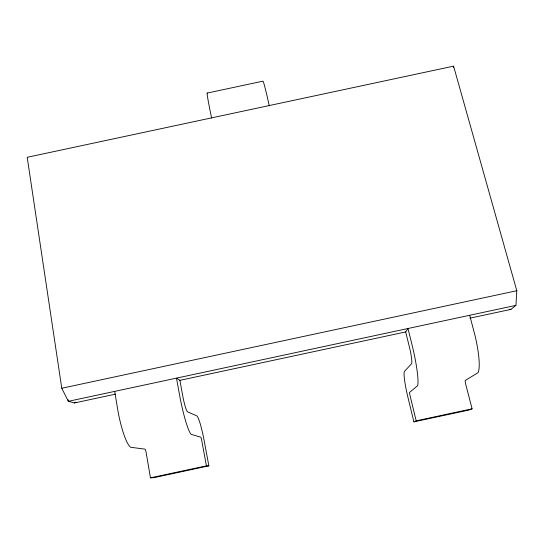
<?xml version="1.0" encoding="UTF-8"?>
<svg xmlns="http://www.w3.org/2000/svg" width="544" height="544" viewBox="0 0 544 544"><rect width="100%" height="100%" fill="white"/><g stroke="black" fill="none" stroke-linecap="round" stroke-linejoin="round"><path stroke-width="0.82" d="M469.941 318.165L510.959 309.373L515.95 305.361L516.8 290.72L453.587 66.15L27.2 157.304L61.771 388.253L68.34 401.316L74.446 402.954L115.539 394.142M453.376 67.755L453.587 66.15M405.674 331.942L407.993 328.501L413.039 348.983A38.495 4.842 76.9 0 1 417.588 385.696L409.618 392.387A3.584 0.415 76.6 0 0 410.04 395.61L416.194 420.818L413.902 421.858L408.007 397.657A25.446 2.951 76.6 0 1 404.518 371.287L411.522 363.82A15.368 1.931 76.9 0 0 409.394 346.956L405.674 331.942L179.894 380.344L176.474 378.134L180.282 398.895A38.515 4.678 78.9 0 0 191.06 434.289L200.763 437.192A3.59 0.401 79.2 0 1 201.688 440.314L206.428 465.834L208.862 465.868L204.306 441.361A25.452 2.849 79.2 0 0 196.758 415.847L187.585 411.849A15.375 1.87 78.9 0 1 182.675 395.57L179.894 380.344M74.446 402.954L75.949 402.166M469.69 315.275L475.062 335.682A38.495 7.378 76.3 0 1 477.952 372.742L465.283 380.446A3.59 0.632 75.9 0 0 465.569 383.697L472.09 408.823L468.547 410.135L413.902 421.858M61.771 388.253L516.8 290.72M515.95 305.361L68.34 401.316L68.088 399.636M114.689 391.381L118.164 412.209A38.529 7.222 79.5 0 0 130.608 447.256L145.03 449.154A3.59 0.619 79.9 0 1 146.098 452.241L150.457 477.85L206.428 465.834M416.194 420.818L472.09 408.823M208.862 465.868L154.149 477.605L150.457 477.85M207.203 93.072L262.915 81.172A35.816 1.176 78.2 0 1 267.573 98.28L269.266 105.801M509.279 309.271L510.959 309.373M211.63 118.123L210.079 110.568A35.816 1.027 77.7 0 1 207.434 93.486"/></g></svg>
